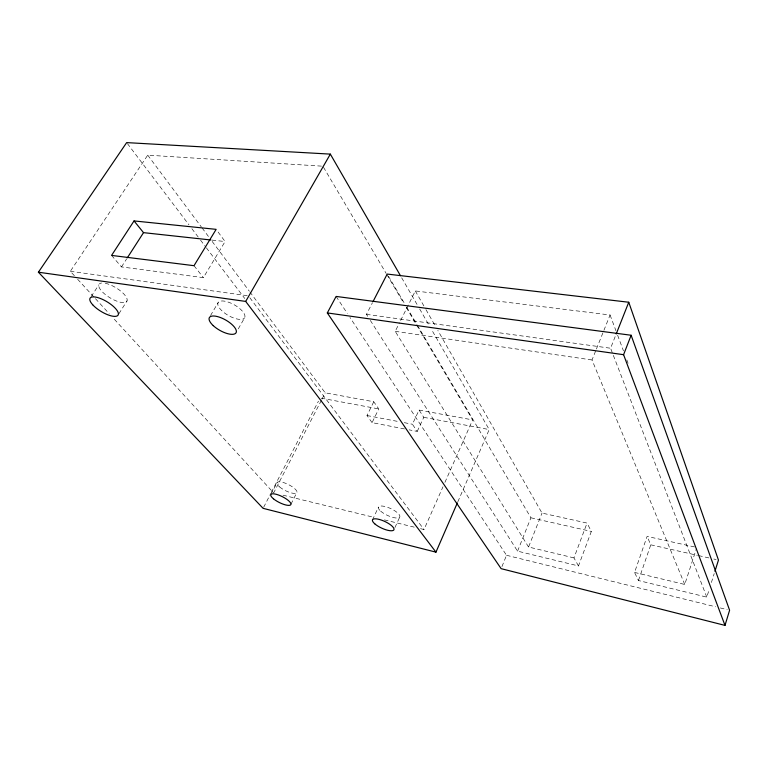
<?xml version="1.0" encoding="UTF-8"?>
<svg xmlns="http://www.w3.org/2000/svg" width="768" height="768" viewBox="0 0 768 768"><rect width="100%" height="100%" fill="white"/><g stroke="black" fill="none" stroke-linecap="round" stroke-linejoin="round"><path stroke-width="0.58" stroke-dasharray="3.84 2.88" d="M694.493 546.931L647.098 536.41L634.55 572.429L638.448 580.522L706.79 597.13L709.267 589.267M711.389 582.528L714.221 573.552M634.55 572.429L684.749 584.458L696.432 548.563M638.448 580.522L650.784 544.819L647.098 536.41M370.32 320.39L517.565 551.155L578.477 565.949L591.341 531.418L587.05 523.075L542.016 513.082L437.818 330.394M578.477 565.949L573.965 557.904L587.05 523.075M706.79 597.13L610.579 348.24L615.773 335.098M573.965 557.904L528.557 547.018L542.016 513.082M517.565 551.155L530.918 517.795L417.648 325.699M684.749 584.458L592.022 359.971L595.987 350.102M596.419 348.998L603.466 331.45M603.907 330.355L610.07 314.995L415.315 290.947L399.984 321.773M501.955 566.602L506.525 555.293L349.939 317.414M457.834 501.792L489.216 429.562L431.664 329.779M420.518 528.672L424.013 529.526L442.982 486.778M444.922 482.39L472.646 419.904L416.64 325.027M394.944 527.539L399.811 516.864M417.216 431.414L423.782 417.331L419.069 410.064L412.416 424.234L417.216 431.414L409.114 429.84M372.451 519.984L378.403 507.235M404.486 428.938L372.077 422.63L378.758 408.922L373.766 401.75L325.219 392.832L250.07 292.205M372.077 422.63L366.989 415.536L373.766 401.75M528.557 547.018L395.222 331.334L399.456 322.829M290.966 504.192L297.034 492.192M321.379 400.291L273.658 492.912L113.27 318.106M321.936 399.226L325.219 392.832M367.747 316.368L366.461 314.352L372.461 302.688M263.654 507.274L270.778 493.478M271.325 492.413L318.461 401.146M271.066 494.266L277.238 482.294M238.291 328.867L244.56 317.885A15.264 6.106 29.7 0 0 227.674 301.91A15.264 6.106 29.7 0 0 221.904 310.79A15.264 6.106 29.7 0 0 244.56 317.885M210.518 315.581L218.122 302.63M111.571 255.408L121.478 266.918L203.376 277.632L225.082 241.536L216.826 230.294M118.925 313.738L127.046 300.854M121.478 266.918L126.662 258.854M91.142 296.688L98.832 284.832M74.39 275.722L70.339 271.306L147.725 155.155L322.886 166.214M212.074 240.115L225.082 241.536M70.339 271.306L248.381 295.814M366.461 314.352L610.579 348.24M395.222 331.334L592.022 359.971M419.069 410.064L472.646 419.904M321.274 398.179L378.758 408.922M423.782 417.331L489.216 429.562M366.989 415.536L399.61 421.776M404.266 422.669L412.416 424.234M530.918 517.795L591.341 531.418M650.784 544.819L697.459 555.341M698.63 555.6L709.133 557.971M713.798 559.018L716.131 559.546M282.979 495.178L373.891 517.325M384.384 519.878L415.853 527.539M506.525 555.293L715.661 606.797M720.307 607.949L727.277 609.658M77.626 279.254L94.637 297.792M95.453 298.675L109.219 313.69M194.016 265.69L203.376 277.632M127.392 143.568L188.976 224.851M191.866 228.682L199.843 239.203M200.563 240.154L205.632 246.854M206.362 247.805L244.752 298.493M249.821 297.734L424.013 529.526M147.725 155.155L201.398 227.03M202.118 227.99L209.27 237.581M212.141 241.411L249.36 291.245M336.115 296.429L347.299 313.421M388.416 276.134L404.256 302.986M406.685 307.114L417.043 324.672M323.501 167.251L386.198 273.466M386.813 274.502L403.853 303.379M406.291 307.498L416.035 324M401.683 277.805L417.274 304.829M419.674 308.986L429.264 325.622M415.315 290.947L425.386 308.592M425.971 309.629L435.446 326.237M610.07 314.995L615.936 330.72M617.616 335.213L623.482 350.928M626.832 359.914L628.09 363.283M105.264 283.267A16.272 5.837 31.3 0 1 126.998 298.771A16.272 5.837 31.3 0 1 109.555 297.533A16.272 5.837 31.3 0 1 101.606 283.008M279.6 486.922A11.146 3.389 26.5 0 0 296.611 492.97A11.146 3.389 26.5 0 0 284.64 482.947A11.146 3.389 26.5 0 0 279.6 486.922M380.659 511.123A11.741 3.782 24.9 0 0 399.12 517.622A11.741 3.782 24.9 0 0 387.581 507.302A11.741 3.782 24.9 0 0 380.659 511.123"/><path stroke-width="1.15" d="M724.992 625.392L729.6 610.234L631.133 335.251L336.115 296.429L327.312 312.931L501.12 568.656L724.992 625.392L623.587 354.691L631.133 335.251M714.931 571.306L718.464 560.074L628.752 302.237L387.197 274.07L373.008 301.632M616.205 334.003L628.752 302.237M400.483 275.722L330.336 154.118L126.662 142.608L38.4 272.208L263.098 508.339L435.955 552.144L457.354 502.886M435.955 552.144L245.693 301.421L330.336 154.118M127.315 257.846L143.52 232.646L210.893 239.99M134.035 220.925L111.571 255.408L194.016 265.69L216.144 229.354L134.035 220.925L143.52 232.646M38.4 272.208L245.693 301.421M327.312 312.931L623.587 354.691M213.245 325.632A15.37 5.952 29.6 0 0 236.006 332.861A15.37 5.952 29.6 0 0 218.88 316.992A15.37 5.952 29.6 0 0 213.245 325.632M92.678 304.752A16.378 5.683 31.1 0 0 117.312 315.85A16.378 5.683 31.1 0 0 102.307 299.28A16.378 5.683 31.1 0 0 92.678 304.752M273.485 498.816A11.203 3.293 26.5 0 0 290.563 504.95A11.203 3.293 26.5 0 0 278.458 494.995A11.203 3.293 26.5 0 0 273.485 498.816M374.746 523.805A11.808 3.677 24.9 0 0 393.283 530.4A11.808 3.677 24.9 0 0 381.619 520.166A11.808 3.677 24.9 0 0 374.746 523.805"/></g></svg>
